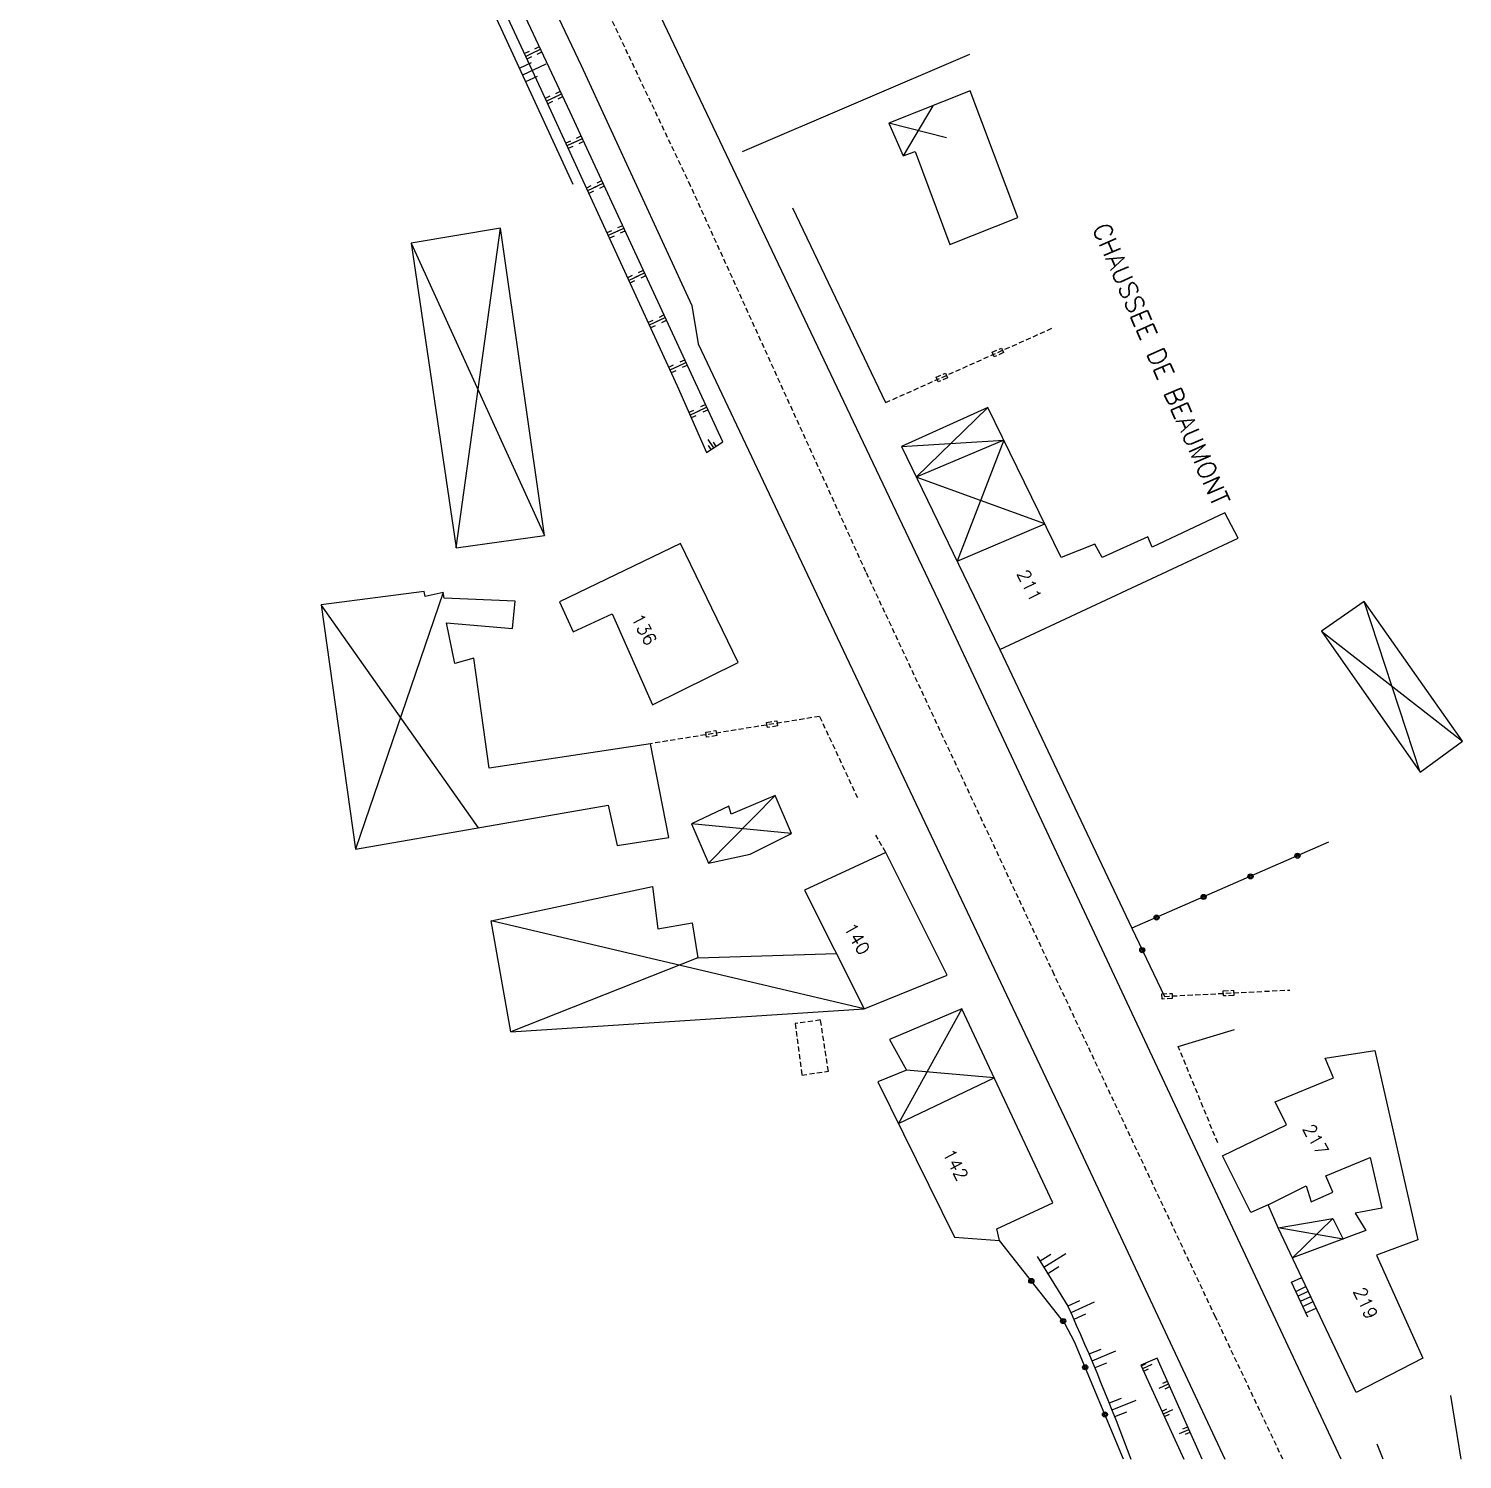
# Model space of a CAD drawing. Header units: millimetres. Extents: x 123000 to 124000, y 125000 to 126000.
# Drawn here: x 123136.7 to 123276.6, y 125000 to 125139.5 of the extents above; entities that cross this region are included whole.
import ezdxf
from ezdxf.enums import TextEntityAlignment as Align

# ---------------------------------------------------------------- set-up
doc = ezdxf.new("R2010")
doc.units = ezdxf.units.MM
doc.linetypes.add('DASHED', pattern=[0.75, 0.5, -0.25])
for name, color, linetype in [('W0001', 6, 'DASHED'), ('W0008', 7, 'CONTINUOUS'), ('W0100', 7, 'CONTINUOUS'), ('W0112', 1, 'DASHED'), ('W0211', 2, 'CONTINUOUS'), ('W0310', 3, 'CONTINUOUS'), ('W0322', 7, 'CONTINUOUS'), ('W0989', 7, 'CONTINUOUS'), ('W0991', 7, 'CONTINUOUS')]:
    doc.layers.add(name, color=color, linetype=linetype)
doc.styles.get("Standard").update_dxf_attribs({"font": 'romans.shx', "width": 0.85})

msp = doc.modelspace()

# ---------------------------------------------------------------- linework, layer by layer
at = {"layer": 'W0001'}
msp.add_lwpolyline([(123259.06, 125000), (123252.48, 125013.88), (123236.75, 125047.27), (123218.39, 125086.55), (123201.29, 125124.18), (123182.54, 125163.67), (123160.78, 125209.74), (123144.92, 125243.44), (123141.83, 125250)], dxfattribs=at)
at = {"layer": 'W0008'}
msp.add_lwpolyline([(123136.72, 125250), (123150.41, 125220.94), (123172.24, 125174.59), (123190.6, 125135.93), (123201.4, 125112.51), (123202.04, 125108.8), (123214.99, 125081.39), (123238.61, 125031.58), (123253.38, 125000)], dxfattribs=at)
msp.add_lwpolyline([(123264.73, 125000), (123225.47, 125083.74), (123185.68, 125167.43), (123177.89, 125184.12, -0.320876), (123181, 125201.74), (123194.95, 125221.05), (123215.88, 125250)], format="xyb", dxfattribs=at)
at = {"layer": 'W0100'}
for points in [[(123226.57, 125118.46), (123233.2, 125121.12), (123228.56, 125133.45), (123220.62, 125130.3), (123222.03, 125127.11), (123223.19, 125127.55), (123226.57, 125118.46)], [(123224.9, 125132), (123222.03, 125127.11)], [(123226.24, 125128.88), (123220.62, 125130.3)], [(123178.43, 125088.88), (123187.03, 125090.09), (123182.73, 125120.08), (123174.03, 125118.59), (123178.43, 125088.88), (123182.73, 125120.08)], [(123174.03, 125118.59), (123187.03, 125090.09)], [(123231.46, 125078.98), (123254.7, 125089.83), (123253.39, 125092.3), (123246.32, 125088.96), (123245.89, 125089.97), (123241.44, 125087.94), (123240.71, 125089.25), (123237.43, 125087.94), (123230.29, 125102.57), (123221.84, 125098.78), (123231.46, 125078.98)], [(123227.27, 125087.59), (123235.83, 125091.22), (123223.3, 125095.77), (123230.29, 125102.57)], [(123221.84, 125098.78), (123231.85, 125099.38), (123223.3, 125095.77)], [(123231.85, 125099.38), (123227.27, 125087.59)], [(123205.92, 125077.7), (123200.31, 125089.33), (123188.51, 125083.61), (123189.83, 125080.71), (123193.62, 125082.47), (123197.56, 125073.57)], [(123199.15, 125060.64), (123197.39, 125069.79), (123181.63, 125067.41), (123180.13, 125078.14), (123178.28, 125077.61), (123177.49, 125081.57), (123183.92, 125081.04), (123184.18, 125083.68), (123177.25, 125083.99), (123177.16, 125084.54), (123175.39, 125084.13), (123175.31, 125084.62), (123165.26, 125083.33), (123168.6, 125059.5), (123193.25, 125063.81), (123194.13, 125059.85), (123199.15, 125060.64)], [(123177.16, 125084.54), (123168.6, 125059.5)], [(123272.44, 125067), (123276.56, 125070.05), (123266.98, 125083.67), (123262.82, 125080.76), (123272.44, 125067), (123266.98, 125083.67)], [(123180.61, 125061.6), (123165.26, 125083.33)], [(123262.82, 125080.76), (123276.56, 125070.05)], [(123197.56, 125073.57), (123205.92, 125077.7)], [(123203.03, 125058.13), (123207.08, 125059.01), (123211.13, 125061.04), (123209.55, 125064.73), (123205.25, 125062.91), (123205, 125063.7), (123201.36, 125061.98), (123203.03, 125058.13), (123209.55, 125064.73)], [(123211.13, 125061.04), (123201.36, 125061.98)], [(123218.22, 125043.93), (123226.31, 125047.23), (123220.32, 125059.19), (123212.4, 125055.5), (123218.22, 125043.93), (123181.82, 125052.51), (123197.57, 125055.85), (123198.1, 125051.72), (123201.45, 125052.33), (123201.98, 125048.9), (123215.51, 125049.33)], [(123201.98, 125048.9), (123183.75, 125041.69), (123181.82, 125052.51)], [(123183.75, 125041.69), (123218.22, 125043.93)], [(123236.62, 125025.02), (123227.73, 125043.93), (123220.69, 125040.94), (123222.36, 125037.95), (123219.54, 125036.81), (123227.03, 125021.68), (123231.43, 125021.33), (123231.16, 125022.48), (123236.62, 125025.02)], [(123227.73, 125043.93), (123221.55, 125032.75), (123230.9, 125037.2), (123222.36, 125037.95)], [(123255.92, 125024.07), (123253.18, 125029.61), (123259.41, 125032.62), (123258.31, 125034.87), (123264, 125037.2), (123263.17, 125039.12), (123268.03, 125039.87), (123272.21, 125021.4), (123268.17, 125019.9), (123272.7, 125009.87), (123266.2, 125006.52), (123258.6, 125022.59), (123257.63, 125024.83), (123255.92, 125024.07)], [(123257.63, 125024.83), (123261.33, 125026.68), (123261.81, 125025.11), (123263.93, 125026.06), (123263.24, 125027.64), (123267.56, 125029.42), (123268.72, 125024.49), (123266.12, 125024.01), (123267.15, 125022.3), (123259.99, 125019.65), (123263.93, 125023.5), (123264.92, 125021.48), (123258.6, 125022.59), (123263.93, 125023.5)], [(123261.49, 125013.87), (123259.88, 125017.29), (123260.89, 125017.74)], [(123260.31, 125016.38), (123261.3, 125016.87)], [(123260.52, 125015.92), (123261.53, 125016.39)], [(123260.76, 125015.41), (123261.77, 125015.87)], [(123260.99, 125014.92), (123262.01, 125015.38)], [(123261.29, 125014.29), (123262.31, 125014.74)]]:
    msp.add_lwpolyline(points, dxfattribs=at)
at = {"layer": 'W0112'}
for p, q in [((123230.71, 125107.98), (123231.62, 125108.38)), ((123230.91, 125107.52), (123230.71, 125107.98)), ((123231.82, 125107.93), (123230.91, 125107.52)), ((123231.62, 125108.38), (123231.82, 125107.93)), ((123225.23, 125105.53), (123226.14, 125105.94)), ((123225.43, 125105.07), (123225.23, 125105.53)), ((123226.34, 125105.48), (123225.43, 125105.07)), ((123226.14, 125105.94), (123226.34, 125105.48)), ((123202.78, 125070.91), (123203.76, 125071.07)), ((123203.76, 125071.07), (123203.84, 125070.58)), ((123208.7, 125071.87), (123209.69, 125072.03)), ((123208.78, 125071.37), (123208.7, 125071.87)), ((123209.77, 125071.53), (123208.78, 125071.37)), ((123209.69, 125072.03), (123209.77, 125071.53)), ((123202.85, 125070.42), (123202.78, 125070.91)), ((123203.84, 125070.58), (123202.85, 125070.42)), ((123247.25, 125045.39), (123248.24, 125045.44)), ((123247.27, 125044.89), (123247.25, 125045.39)), ((123248.27, 125044.94), (123247.27, 125044.89)), ((123248.24, 125045.44), (123248.27, 125044.94)), ((123253.24, 125045.69), (123254.24, 125045.74)), ((123253.26, 125045.19), (123253.24, 125045.69)), ((123254.26, 125045.24), (123253.26, 125045.19)), ((123254.24, 125045.74), (123254.26, 125045.24))]:
    msp.add_line(p, q, dxfattribs=at)
for points in [[(123220.31, 125103.06), (123236.74, 125110.4)], [(123213.86, 125072.45), (123197.39, 125069.79)], [(123213.86, 125072.45), (123217.56, 125064.53)], [(123220.32, 125059.19), (123219.34, 125060.87)], [(123247.51, 125045.15), (123259.74, 125045.77)], [(123212.13, 125037.47), (123214.73, 125037.85), (123213.96, 125042.85), (123211.5, 125042.49), (123212.13, 125037.47)], [(123252.7, 125030.85), (123248.85, 125040.27)]]:
    msp.add_lwpolyline(points, dxfattribs=at)
at = {"layer": 'W0211'}
for p, q in [((123185.53, 125137.3), (123185.08, 125137.09)), ((123186.11, 125137.25), (123185.2, 125136.82)), ((123185.76, 125137.09), (123186.66, 125137.52)), ((123186.09, 125137.57), (123186.54, 125137.78)), ((123186.33, 125137.05), (123186.78, 125137.26)), ((123185.72, 125136.18), (123184.58, 125135.65)), ((123187.16, 125136.05), (123184.89, 125135)), ((123185.78, 125136.77), (123185.32, 125136.56)), ((123186.32, 125134.87), (123185.19, 125134.34)), ((123187.56, 125132.93), (123187.11, 125132.72)), ((123188.14, 125132.88), (123187.23, 125132.46)), ((123187.8, 125132.74), (123188.71, 125133.17)), ((123188.13, 125133.21), (123188.59, 125133.43)), ((123188.38, 125132.69), (123188.83, 125132.91)), ((123187.8, 125132.41), (123187.35, 125132.2)), ((123189.57, 125128.56), (123189.11, 125128.35)), ((123190.14, 125128.51), (123189.23, 125128.09)), ((123189.83, 125128.39), (123190.74, 125128.81)), ((123190.16, 125128.86), (123190.62, 125129.07)), ((123190.41, 125128.33), (123190.86, 125128.54)), ((123189.81, 125128.04), (123189.35, 125127.83)), ((123191.85, 125124.02), (123192.76, 125124.44)), ((123192.18, 125124.49), (123192.64, 125124.7)), ((123191.57, 125124.19), (123191.12, 125123.98)), ((123192.15, 125124.13), (123191.24, 125123.72)), ((123191.81, 125123.66), (123191.36, 125123.45)), ((123192.43, 125123.97), (123192.88, 125124.18)), ((123193.87, 125119.65), (123194.78, 125120.07)), ((123194.2, 125120.13), (123194.66, 125120.34)), ((123193.58, 125119.82), (123193.12, 125119.61)), ((123194.15, 125119.76), (123193.24, 125119.35)), ((123193.82, 125119.29), (123193.37, 125119.08)), ((123194.45, 125119.6), (123194.9, 125119.81)), ((123196.22, 125115.76), (123196.68, 125115.97)), ((123195.58, 125115.44), (123195.13, 125115.24)), ((123196.16, 125115.39), (123195.25, 125114.97)), ((123195.83, 125114.92), (123195.37, 125114.71)), ((123195.89, 125115.29), (123196.8, 125115.71)), ((123196.46, 125115.24), (123196.92, 125115.45)), ((123197.59, 125111.07), (123197.14, 125110.86)), ((123198.17, 125111.02), (123197.26, 125110.6)), ((123197.83, 125110.55), (123197.38, 125110.34)), ((123197.91, 125110.92), (123198.82, 125111.34)), ((123198.24, 125111.39), (123198.69, 125111.6)), ((123198.48, 125110.87), (123198.94, 125111.08)), ((123199.6, 125106.7), (123199.14, 125106.49)), ((123200.17, 125106.65), (123199.26, 125106.23)), ((123199.84, 125106.17), (123199.38, 125105.97)), ((123199.93, 125106.56), (123200.83, 125106.98)), ((123200.26, 125107.03), (123200.71, 125107.24)), ((123200.5, 125106.5), (123200.96, 125106.71)), ((123201.57, 125102.3), (123201.11, 125102.1)), ((123202.14, 125102.24), (123201.23, 125101.84)), ((123201.95, 125102.19), (123202.85, 125102.61)), ((123202.28, 125102.66), (123202.73, 125102.87)), ((123202.52, 125102.14), (123202.98, 125102.35)), ((123201.8, 125101.78), (123201.34, 125101.57)), ((123202.96, 125099.46), (123203.51, 125098.63)), ((123203.48, 125099.2), (123203.75, 125098.79)), ((123203, 125098.88), (123203.27, 125098.47)), ((123236.43, 125019.99), (123235.37, 125019.33)), ((123237.87, 125020.03), (123235.74, 125018.72)), ((123237.19, 125018.76), (123236.12, 125018.1)), ((123239.21, 125015.46), (123238.07, 125014.95)), ((123240.64, 125015.32), (123238.36, 125014.29)), ((123239.8, 125014.15), (123238.66, 125013.63)), ((123241.3, 125010.72), (123240.14, 125010.24)), ((123242.73, 125010.55), (123240.42, 125009.57)), ((123241.86, 125009.39), (123240.7, 125008.91)), ((123245.68, 125009.3), (123245.23, 125009.1)), ((123246.26, 125009.25), (123245.35, 125008.83)), ((123245.92, 125008.78), (123245.47, 125008.57)), ((123247, 125006.95), (123247.91, 125007.36)), ((123247.33, 125007.42), (123247.79, 125007.62)), ((123247.57, 125006.89), (123248.03, 125007.09)), ((123243.27, 125005.94), (123242.11, 125005.48)), ((123244.7, 125005.73), (123242.37, 125004.81)), ((123243.8, 125004.6), (123242.64, 125004.14)), ((123247.71, 125004.89), (123247.25, 125004.68)), ((123248.28, 125004.83), (123247.37, 125004.42)), ((123247.95, 125004.36), (123247.49, 125004.15)), ((123248.97, 125002.51), (123249.89, 125002.92)), ((123249.31, 125002.98), (123249.77, 125003.18)), ((123249.55, 125002.45), (123250, 125002.65))]:
    msp.add_line(p, q, dxfattribs=at)
for points in [[(123163, 125182.39), (123172.26, 125164.63), (123187.11, 125132.72), (123199.97, 125104.68), (123202.84, 125098.18), (123204.42, 125099.23), (123189.55, 125131.39), (123173.63, 125165.23), (123164.87, 125183.39), (123163, 125182.39)], [(123170.59, 125165.53), (123182.77, 125139.58), (123189.8, 125124.37)], [(123251.19, 125000), (123246.8, 125009.85), (123245.19, 125009.19), (123249.4, 125000)]]:
    msp.add_lwpolyline(points, dxfattribs=at)
msp.add_lwpolyline([(123235.08, 125019.79), (123238.08, 125014.93, -0.01835), (123244.21, 125000, 0.970876)], format="xyb", dxfattribs=at)
at = {"layer": 'W0310'}
for points in [[(123211.24, 125122.06), (123220.31, 125103.06)], [(123231.46, 125078.98), (123244.32, 125051.79)], [(123248.85, 125040.27), (123254.34, 125041.93)], [(123276.43, 125000), (123275.42, 125006.21)], [(123268.82, 125000), (123268.26, 125001.48)]]:
    msp.add_lwpolyline(points, dxfattribs=at)
at = {"layer": 'W0322'}
for points in [[(123263.49, 125060.18), (123244.32, 125051.79), (123247.51, 125045.15)], [(123243.52, 125000), (123238.73, 125011.47), (123237.79, 125013.25), (123231.43, 125021.33)]]:
    msp.add_lwpolyline(points, dxfattribs=at)
for centre, radius in [((123260.48, 125058.86), 0.25), ((123260.48, 125058.86), 0.15), ((123255.9, 125056.85), 0.25), ((123255.9, 125056.85), 0.15), ((123251.32, 125054.85), 0.25), ((123251.32, 125054.85), 0.15), ((123246.74, 125052.84), 0.25), ((123246.74, 125052.84), 0.15), ((123245.34, 125049.66), 0.25), ((123245.34, 125049.66), 0.15), ((123234.52, 125017.4), 0.25), ((123234.52, 125017.4), 0.15), ((123237.62, 125013.48), 0.25), ((123237.62, 125013.48), 0.15), ((123239.77, 125008.98), 0.25), ((123239.77, 125008.98), 0.15), ((123241.7, 125004.37), 0.25), ((123241.7, 125004.37), 0.15)]:
    msp.add_circle(centre, radius, dxfattribs=at)
at = {"layer": 'W0989'}
msp.add_lwpolyline([(123206.34, 125127.53), (123228.53, 125137.03)], dxfattribs=at)

# ---------------------------------------------------------------- texts
msp.add_text('CHAUSSEE DE BEAUMONT', height=1.75, rotation=293.4825, dxfattribs=at).set_placement((123247.17, 125106.77), align=Align.MIDDLE)
at = {"layer": 'W0991'}
for s, rotation, p in [('211', 296.0789, (123234.33, 125085.22)), ('136', 298.1684, (123196.75, 125080.95)), ('140', 299.7725, (123217.52, 125050.77)), ('217', 299.632, (123262.26, 125031.17)), ('142', 298.3276, (123227.12, 125028.74)), ('219', 294.7268, (123267.13, 125015.23))]:
    msp.add_text(s, height=1.25, rotation=rotation, dxfattribs=at).set_placement(p, align=Align.MIDDLE)

doc.saveas('drawing.dxf')
